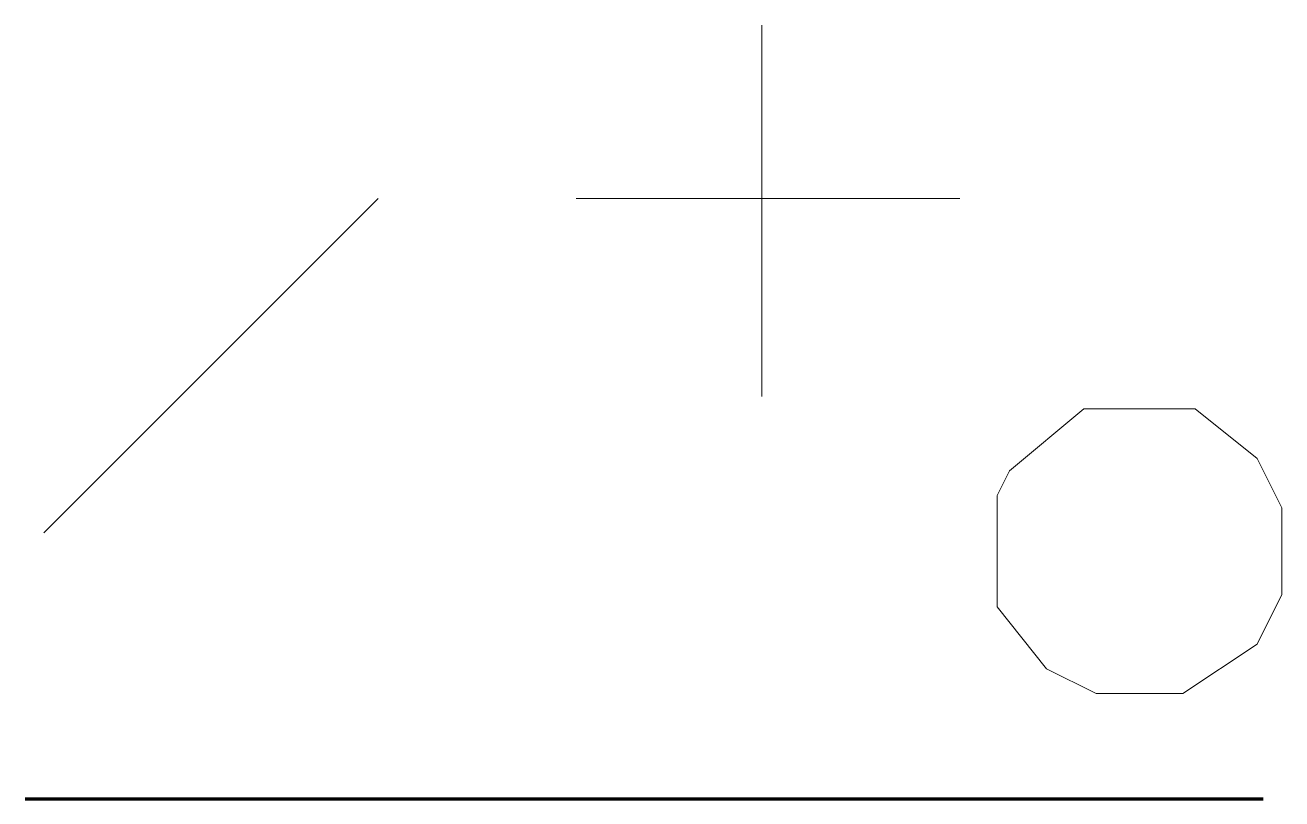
# Model space of a CAD drawing. Extents: x 10 to 112, y 10 to 72.
import ezdxf

# ---------------------------------------------------------------- set-up
doc = ezdxf.new("R2010")
doc.units = 0
doc.layers.add('INFERRED_PATHS', color=156, linetype='CONTINUOUS', true_color=0x142846)
doc.layers.add('PDF_142846_300', color=156, linetype='CONTINUOUS', true_color=0x142846)

msp = doc.modelspace()

# ---------------------------------------------------------------- linework, layer by layer
at = {"layer": 'INFERRED_PATHS', "color": 156, "lineweight": 0, "true_color": 0x142846}
for p, q in [((69.5, 72.5), (69.5, 58.5)), ((38.5, 58.5), (11.5, 31.5)), ((54.5, 58.5), (69.5, 58.5)), ((69.5, 58.5), (85.5, 58.5)), ((69.5, 58.5), (69.5, 42.5))]:
    msp.add_line(p, q, dxfattribs=at)
msp.add_lwpolyline([(95.5, 41.5), (104.5, 41.5), (109.5, 37.5), (111.5, 33.5), (111.5, 26.5), (109.5, 22.5), (103.5, 18.5), (96.5, 18.5), (92.5, 20.5), (88.5, 25.5), (88.5, 34.5), (89.5, 36.5)], close=True, dxfattribs=at)
at = {"layer": 'PDF_142846_300', "color": 156, "lineweight": 106, "true_color": 0x142846}
msp.add_line((10, 10), (110, 10), dxfattribs=at)

doc.saveas('drawing.dxf')
